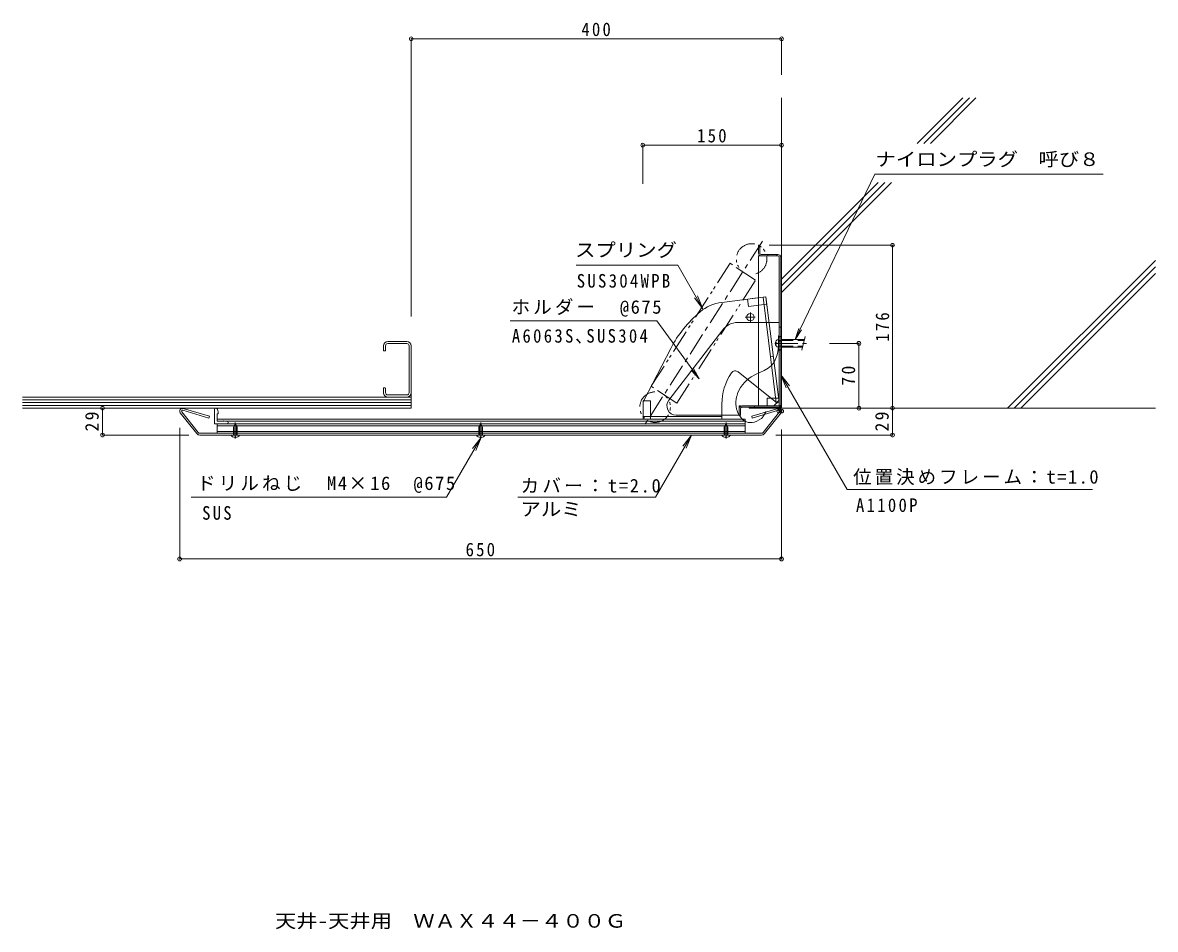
# Model space of a CAD drawing. Units: millimetres, scale not verified. Extents: x -642 to 581, y -677 to 302.
import ezdxf
from ezdxf.enums import TextEntityAlignment as Align

# ---------------------------------------------------------------- set-up
doc = ezdxf.new("R2010")
doc.units = ezdxf.units.MM
doc.header["$LTSCALE"] = 5
doc.header["$PDMODE"] = 32
doc.header["$PDSIZE"] = 4
for name, pattern in [('CHAIN1', [8, 5, -1, 1, -1]), ('CHAIN2', [12, 9, -1, 1, -1]), ('DASHED1', [1.8, 1.2, -0.6]), ('DASHED2', [3, 2, -1]), ('DASHED3', [4, 3, -1]), ('DOUBLE_CHAIN1', [8.8, 5, -1, 0.6, -0.6, 0.6, -1])]:
    doc.linetypes.add(name, pattern=pattern)
for name, color, linetype, lineweight in [('A-0', 6, 'Continuous', 5), ('A-1', 2, 'Continuous', 9), ('A-2', 6, 'Continuous', 5), ('A-4', 7, 'Continuous', 9), ('A-5', 7, 'Continuous', 9), ('A-6', 6, 'Continuous', 5), ('A-D', 2, 'Continuous', 9), ('A-E', 2, 'Continuous', 9), ('A-F', 2, 'Continuous', 9)]:
    doc.layers.add(name, color=color, linetype=linetype, lineweight=lineweight)
doc.layers.add('F-5_F-5ﾚｲﾔ', color=2, linetype='Continuous')
doc.styles.add('ＭＳ ゴシック', font='')
doc.styles.get('ＭＳ ゴシック').set_extended_font_data('MS Gothic')

msp = doc.modelspace()

# ---------------------------------------------------------------- linework, layer by layer
at = {"layer": 'A-0', "color": 2, "lineweight": 9}
msp.add_line((177.071, -112.03), (177.071, -2.454), dxfattribs=at)
at = {"layer": 'A-0'}
for p, q in [((-252.904, -46.642), (-252.904, -52.042)), ((-250.604, -46.642), (-250.604, -52.042)), ((-227.504, -42.042), (-248.304, -42.042)), ((-227.504, -44.342), (-248.304, -44.342)), ((-225.204, -97.442), (-225.204, -46.642)), ((-222.904, -46.642), (-222.904, -97.442)), ((-250.604, -52.042), (-252.904, -52.042)), ((-252.904, -92.042), (-251.304, -92.042)), ((-252.904, -92.042), (-252.904, -97.442)), ((-250.604, -97.442), (-250.604, -92.042)), ((-248.304, -99.742), (-227.504, -99.742)), ((-248.304, -102.042), (-227.504, -102.042))]:
    msp.add_line(p, q, dxfattribs=at)
for centre, radius, start, end in [((-248.304, -46.642), 4.6, 90, 180), ((-248.304, -46.642), 2.3, 90, 180), ((-227.504, -46.642), 4.6, 0, 90), ((-227.504, -46.642), 2.3, 0, 90), ((-248.304, -97.442), 4.6, 180, 270), ((-248.304, -97.442), 2.3, 180, 270), ((-227.504, -97.442), 2.3, 270, 0), ((-227.504, -97.442), 4.6, 270, 0)]:
    msp.add_arc(centre, radius, start, end, dxfattribs=at)
at = {"layer": 'A-1', "color": 5, "lineweight": 5}
for p, q in [((176.071, -110.03), (176.071, 48.97)), ((134.071, -113.03), (176.071, -113.03))]:
    msp.add_line(p, q, dxfattribs=at)
at = {"layer": 'A-1', "color": 6, "lineweight": 5}
for p, q in [((176.071, -113.03), (176.071, -25.23)), ((175.071, -114.03), (145.071, -114.03))]:
    msp.add_line(p, q, dxfattribs=at)
at = {"layer": 'A-1'}
for p, q in [((-433.546, -114.03), (-433.928, -114.03)), ((-432.429, -120.03), (-432.429, -128.03)), ((-431.228, -120.03), (-432.429, -120.03)), ((-432.109, -115.101), (-431.228, -118.054)), ((-431.228, -120.03), (-431.228, -118.054)), ((-434.929, -131.03), (-421.929, -131.03)), ((137.571, -131.03), (-433.429, -131.03)), ((137.571, -126.03), (-432.429, -126.03)), ((-425.429, -128.03), (-432.429, -128.03)), ((-425.429, -128.03), (-432.429, -128.03)), ((-432.429, -131.03), (-432.429, -141.03)), ((137.571, -133.03), (-432.429, -133.03)), ((-425.331, -127.765), (-425.528, -127.992)), ((-425.429, -127.853), (-425.429, -128.03)), ((-425.139, -127.675), (-424.429, -128.03)), ((-421.929, -128.03), (-424.429, -128.03)), ((137.65, -128.03), (-424.429, -128.03)), ((137.571, -126.03), (137.571, -141.03)), ((137.571, -139.03), (-432.429, -139.03))]:
    msp.add_line(p, q, dxfattribs=at)
for centre, radius, start, end in [((-433.928, -115.53), 1.5, 90, 180), ((-433.546, -115.53), 1.5, 16.60704, 90), ((-434.929, -130.53), 0.5, 180, 270), ((-425.229, -127.853), 0.2, 63.43495, 180), ((-421.929, -129.53), 1.5, 270, 90)]:
    msp.add_arc(centre, radius, start, end, dxfattribs=at)
at = {"layer": 'A-2'}
for p, q in [((-222.913, -114.03), (-222.913, -87.03)), ((-642.495, -102.03), (-222.913, -102.03)), ((-642.495, -105.03), (-222.913, -105.03)), ((-642.495, -108.03), (-222.913, -108.03)), ((-642.495, -111.03), (-222.913, -111.03)), ((-382.912, -114.03), (-354.077, -114.03)), ((-345.053, -114.03), (-222.913, -114.03))]:
    msp.add_line(p, q, dxfattribs=at)
at = {"layer": 'A-4'}
for p, q in [((-222.913, 284.825), (-222.913, -15.076)), ((177.071, 284.825), (-222.913, 284.825)), ((177.071, 284.825), (177.071, 245.916)), ((27.071, 170.007), (177.071, 170.007)), ((27.071, 170.007), (27.071, 128.369)), ((524.228, 138.52), (277.829, 138.52)), ((298.349, 61.97), (163.571, 61.97)), ((296.849, -114.03), (296.849, 61.97)), ((64.897, 40.509), (-44.749, 40.509)), ((92.095, -6.601), (82.964, 5.299)), ((159.984, 6.121), (112.359, 0.135)), ((42.491, -19.817), (-115.975, -19.817)), ((260.582, -44.03), (228.946, -44.03)), ((260.582, -114.03), (260.582, -44.03)), ((28.106, -105.555), (57.259, -49.586)), ((165.104, -58.668), (168.081, -58.294)), ((130.142, -74.892), (171.795, -108.22)), ((176.393, -78.127), (182.133, -91.985)), ((176.393, -78.127), (185.524, -90.027)), ((176.393, -78.127), (247.74, -201.703)), ((112.556, -123.03), (112.556, -109.64)), ((173.451, -103.007), (170.737, -103.486)), ((174.319, -107.931), (171.361, -108.453)), ((171.795, -108.22), (174.316, -107.904)), ((327.477, -114.03), (296.114, -114.03)), ((296.849, -143.03), (296.849, -114.03)), ((27.541, -123.03), (112.556, -123.03)), ((112.556, -123.03), (112.556, -126.03)), ((-472.929, -276.846), (-472.929, -135.223)), ((-147.493, -145.797), (-153.233, -159.655)), ((79.629, -143.169), (73.888, -157.028)), ((296.849, -143.03), (170.862, -143.03)), ((177.071, -276.846), (177.071, -137.129)), ((512.67, -201.703), (247.74, -201.703)), ((-184.627, -210.116), (-460.517, -210.116)), ((40.977, -210.116), (-107.718, -210.116)), ((177.071, -276.846), (-472.929, -276.846))]:
    msp.add_line(p, q, dxfattribs=at)
at = {"layer": 'A-4', "color": 5, "lineweight": 5}
for p, q in [((152.071, 61.97), (153.571, 61.97)), ((152.071, 53.47), (152.071, 61.97)), ((153.571, 53.47), (153.571, 61.97)), ((152.071, 50.47), (173.071, 50.47)), ((152.071, -111.53), (152.071, 50.47)), ((155.071, 51.97), (173.071, 51.97)), ((174.571, 48.97), (174.571, -111.53)), ((176.071, -37.03), (174.571, -37.03)), ((176.071, -51.03), (174.571, -51.03)), ((174.571, -103.03), (161.571, -103.03)), ((161.571, -111.53), (161.571, -103.03)), ((131.071, -121.53), (131.071, -114.53)), ((132.571, -121.53), (131.071, -121.53)), ((132.571, -121.53), (132.571, -114.53)), ((174.571, -111.53), (134.071, -111.53))]:
    msp.add_line(p, q, dxfattribs=at)
at = {"layer": 'A-4', "color": 3}
for p, q in [((140.141, 3.627), (141.138, -4.311)), ((159.984, 6.121), (145.102, 4.25)), ((161.231, -3.801), (159.984, 6.121)), ((141.138, -4.311), (160.982, -1.817)), ((129.439, -21.53), (174.571, -21.53)), ((174.571, -21.53), (174.571, -26.53)), ((55.232, -105.446), (113.567, -29.361)), ((174.571, -36.78), (176.071, -36.78)), ((174.571, -105.53), (174.571, -41.53)), ((176.071, -41.53), (174.571, -41.53)), ((174.571, -51.28), (176.071, -51.28)), ((35.541, -126.03), (35.541, -106.03)), ((174.571, -105.53), (168.571, -111.53)), ((-452.865, -140.275), (-470.711, -117.84)), ((-469.645, -116.259), (-441.271, -124.664)), ((63.167, -121.53), (131.071, -121.53)), ((131.071, -121.53), (131.071, -111.53)), ((132.821, -111.53), (131.071, -111.53)), ((132.821, -113.03), (132.821, -111.53)), ((147.821, -113.03), (132.821, -113.03)), ((173.787, -116.259), (145.414, -124.664)), ((147.821, -113.03), (147.821, -111.53)), ((168.571, -111.53), (147.821, -111.53)), ((157.008, -140.275), (174.854, -117.84)), ((-440.703, -122.746), (-441.294, -124.742)), ((144.846, -122.746), (145.414, -124.664)), ((-451.3, -143.03), (155.443, -143.03))]:
    msp.add_line(p, q, dxfattribs=at)
at = {"layer": 'A-4', "linetype": 'CHAIN2'}
for p, q in [((143.348, -20.933), (143.348, -10.693)), ((148.337, -15.755), (137.744, -15.755))]:
    msp.add_line(p, q, dxfattribs=at)
at = {"layer": 'A-4', "color": 6, "lineweight": 5}
for p, q in [((176.071, -28.03), (177.071, -28.03)), ((142.071, -114.03), (142.071, -113.03)), ((173.071, -114.03), (142.071, -114.03)), ((175.071, -113.03), (145.071, -113.03))]:
    msp.add_line(p, q, dxfattribs=at)
at = {"layer": 'A-4', "linetype": 'DASHED1'}
msp.add_line((27.541, -123.03), (112.556, -123.03), dxfattribs=at)
at = {"layer": 'A-4'}
for points in [[(64.897, 40.509), (92.095, -6.601), (86.355, 7.257)], [(173.771, -48.329), (173.436, -50.142), (172.826, -53.241), (172.127, -56.263), (171.282, -59.162), (170.236, -61.889), (168.931, -64.396), (168.033, -65.73), (166.265, -67.766), (162.573, -70.746), (158.281, -73.258), (153.635, -75.538), (148.88, -77.824), (144.263, -80.353), (141.745, -82.024), (140.034, -83.352), (137.311, -85.874), (134.888, -88.662), (132.781, -91.679), (131.008, -94.89), (129.585, -98.261), (128.927, -100.274), (128.526, -101.767), (128.006, -104.378), (127.719, -107.022), (127.687, -109.688), (127.931, -112.361), (128.47, -115.029), (128.927, -116.568), (129.54, -118.211), (130.881, -120.959), (132.558, -123.509), (134.541, -125.753), (136.803, -127.587), (139.316, -128.903), (140.876, -129.387), (142.392, -129.635), (145.092, -129.624), (147.818, -129.106), (150.471, -128.137)], [(-556.225, -114.03), (-556.225, -143.03), (-462.901, -143.03)], [(150.471, -128.137), (152.956, -126.774), (155.175, -125.073), (156.301, -123.955), (156.786, -123.398), (157.556, -122.399), (158.257, -121.359), (158.904, -120.288), (159.512, -119.193), (160.096, -118.084), (160.429, -117.437)], [(-184.627, -210.116), (-147.493, -145.797), (-156.624, -157.698)], [(40.977, -210.116), (79.629, -143.169), (70.497, -155.07)]]:
    msp.add_lwpolyline(points, dxfattribs=at)
at = {"layer": 'A-4', "color": 3}
for points in [[(176.071, -41.53), (176.071, -26.53), (174.571, -26.53)], [(27.541, -106.03), (27.541, -126.03), (37.541, -126.03)]]:
    msp.add_lwpolyline(points, dxfattribs=at)
at = {"layer": 'A-4'}
msp.add_circle((143.348, -15.755), 4, dxfattribs=at)
at = {"layer": 'A-4', "color": 5, "lineweight": 5}
for centre, radius, start, end in [((155.071, 53.47), 3, 180, 270), ((155.071, 53.47), 1.5, 180, 270), ((173.071, 48.97), 3, 0, 90), ((173.071, 48.97), 1.5, 0, 90), ((173.071, -110.03), 3, 270, 0), ((134.071, -114.53), 3, 90, 180), ((134.071, -114.53), 1.5, 90, 180)]:
    msp.add_arc(centre, radius, start, end, dxfattribs=at)
at = {"layer": 'A-4'}
for centre, radius, start, end in [((117.967, -44.486), 45, 97.16386, 129.95723), ((172.556, -109.64), 130, 129.95723, 152.48651), ((172.556, -109.64), 60, 145.88892, 180), ((127.018, -78.796), 5, 51.33529, 145.88892), ((32.541, -107.865), 5, 152.48651, 180), ((155.443, -139.03), 2, 270, 321.5), ((155.443, -139.03), 4, 270, 321.5)]:
    msp.add_arc(centre, radius, start, end, dxfattribs=at)
at = {"layer": 'A-4', "color": 3}
for centre, radius, start, end in [((129.439, -41.53), 20, 90, 142.52179), ((63.167, -111.53), 10, 142.52179, 270), ((-469.929, -117.218), 1, 73.5, 218.5), ((174.071, -117.218), 1, 321.5, 106.5), ((-451.3, -139.03), 4, 218.5, 270), ((-451.3, -139.03), 2, 218.5, 270), ((155.443, -139.03), 2, 270, 321.5), ((155.443, -139.03), 4, 270, 321.5)]:
    msp.add_arc(centre, radius, start, end, dxfattribs=at)
at = {"layer": 'A-4', "color": 6, "lineweight": 5}
for radius in [1, 2]:
    msp.add_arc((175.071, -112.03), radius, 270, 0, dxfattribs=at)
at = {"layer": 'A-4'}
for p in [(-222.913, 284.825), (177.071, 284.825), (27.071, 170.007), (177.071, 170.007), (296.849, 61.97), (260.582, -44.03), (-556.225, -114.03), (177.071, -117.218), (260.582, -114.03), (296.849, -114.03), (-556.225, -143.03), (296.849, -143.03), (-472.929, -276.846), (177.071, -276.846)]:
    msp.add_point(p, dxfattribs=at)
at = {"layer": 'A-4', "color": 3}
msp.add_point((177.087, -117.218), dxfattribs=at)
at = {"layer": 'A-5', "linetype": 'CHAIN1'}
msp.add_line((156.511, 66.481), (29.428, -131.628), dxfattribs=at)
at = {"layer": 'A-5', "linetype": 'DOUBLE_CHAIN1'}
for q in [(148.98, 24.187), (36.279, -90.394)]:
    msp.add_line((63.773, -108.644), q, dxfattribs=at)
at = {"layer": 'A-5'}
for p, q in [((191.841, -39.809), (195.754, -27.937)), ((87.999, -82.156), (79.374, -73.109))]:
    msp.add_line(p, q, dxfattribs=at)
at = {"layer": 'A-5', "color": 3}
for p, q in [((-454.431, -141.52), (-472.276, -119.085)), ((-469.076, -114.341), (-440.703, -122.746)), ((173.219, -114.341), (144.846, -122.746)), ((158.574, -141.52), (176.419, -119.085))]:
    msp.add_line(p, q, dxfattribs=at)
at = {"layer": 'A-5'}
for points in [[(277.829, 138.52), (191.841, -39.809), (198.694, -29.355)], [(42.491, -19.817), (87.999, -82.156), (82.01, -71.185)]]:
    msp.add_lwpolyline(points, dxfattribs=at)
at = {"layer": 'A-5', "linetype": 'DOUBLE_CHAIN1'}
msp.add_lwpolyline([(148.98, 24.187), (121.486, 42.437), (36.279, -90.394)], dxfattribs=at)
for centre, start, end in [((144.711, 47.067), 285.865, 236.42482), ((40.44, -112.949), 90.83009, 58.36547)]:
    msp.add_arc(centre, 16.5, start, end, dxfattribs=at)
at = {"layer": 'A-5', "color": 3}
for centre, start, end in [((-469.929, -117.218), 73.5, 218.5), ((174.071, -117.218), 321.5, 106.5)]:
    msp.add_arc(centre, 3, start, end, dxfattribs=at)
at = {"layer": 'A-6'}
for p, q in [((177.071, 220.916), (177.071, -114.03)), ((323.607, 171.721), (372.802, 220.916)), ((330.678, 171.721), (379.873, 220.916)), ((337.749, 171.721), (386.944, 220.916)), ((177.071, 11.044), (295.585, 129.557)), ((177.071, 18.115), (288.514, 129.557)), ((177.071, 25.186), (281.443, 129.557)), ((421.077, -114.03), (580.637, 45.53)), ((428.148, -114.03), (580.637, 38.459)), ((435.219, -114.03), (580.637, 31.388)), ((-222.913, -114.03), (-642.495, -114.03)), ((177.087, -114.03), (580.637, -114.03))]:
    msp.add_line(p, q, dxfattribs=at)
msp.add_point((174.071, -117.218), dxfattribs=at)
at = {"layer": 'A-D'}
for p, q in [((-435.429, -130.53), (-435.429, -115.53)), ((137.571, -131.03), (125.072, -131.03)), ((-433.429, -141.03), (-233.724, -141.03)), ((-414.929, -137.33), (-414.929, -136.948)), ((-229.724, -141.03), (133.441, -141.03))]:
    msp.add_line(p, q, dxfattribs=at)
at = {"layer": 'A-E'}
for p, q in [((-412.929, -131.03), (-414.929, -134.494)), ((-414.929, -139.997), (-414.929, -134.494)), ((-414.329, -143.03), (-414.329, -133.455)), ((-412.929, -131.03), (-410.929, -134.494)), ((-411.528, -143.03), (-411.528, -133.455)), ((-410.929, -143.03), (-410.929, -134.494)), ((-147.787, -131.03), (-149.787, -134.494)), ((-149.787, -143.03), (-149.787, -134.494)), ((-149.187, -143.03), (-149.187, -133.455)), ((-147.787, -131.03), (-145.787, -134.494)), ((-146.387, -143.03), (-146.387, -133.455)), ((-145.787, -139.997), (-145.787, -134.494)), ((117.071, -131.03), (115.071, -134.494)), ((115.071, -143.03), (115.071, -134.494)), ((115.671, -143.03), (115.671, -133.455)), ((117.071, -131.03), (119.072, -134.494)), ((118.471, -143.03), (118.471, -133.455)), ((119.072, -139.997), (119.072, -134.494)), ((-408.228, -143.03), (-417.629, -143.03)), ((-417.629, -143.319), (-417.629, -143.03)), ((-408.228, -143.319), (-417.629, -143.319)), ((-414.929, -143.03), (-414.929, -139.997)), ((-412.428, -145.11), (-413.428, -145.11)), ((-413.428, -145.51), (-413.428, -145.11)), ((-412.428, -145.51), (-412.428, -145.11)), ((-408.228, -143.319), (-408.228, -143.03)), ((-152.487, -143.03), (-143.087, -143.03)), ((-152.487, -143.319), (-152.487, -143.03)), ((-152.487, -143.319), (-143.087, -143.319)), ((-148.287, -145.11), (-147.287, -145.11)), ((-148.287, -145.51), (-148.287, -145.11)), ((-147.287, -145.51), (-147.287, -145.11)), ((-145.787, -143.03), (-145.787, -139.997)), ((-143.087, -143.319), (-143.087, -143.03)), ((112.371, -143.03), (121.772, -143.03)), ((112.371, -143.319), (112.371, -143.03)), ((112.371, -143.319), (121.772, -143.319)), ((116.571, -145.11), (117.571, -145.11)), ((116.571, -145.51), (116.571, -145.11)), ((117.571, -145.51), (117.571, -145.11)), ((119.072, -143.03), (119.072, -139.997)), ((121.772, -143.319), (121.772, -143.03))]:
    msp.add_line(p, q, dxfattribs=at)
at = {"layer": 'A-E', "linetype": 'CHAIN1'}
for p, q in [((-412.929, -146.936), (-412.929, -129.409)), ((-147.787, -146.936), (-147.787, -129.409)), ((117.071, -146.936), (117.071, -129.409))]:
    msp.add_line(p, q, dxfattribs=at)
at = {"layer": 'A-E', "color": 3}
for p, q in [((-451.3, -141.03), (-433.429, -141.03)), ((-433.429, -141.03), (155.443, -141.03))]:
    msp.add_line(p, q, dxfattribs=at)
at = {"layer": 'A-E'}
for centre, start, end in [((-412.928, -139.43), 219.60199, 265.29854), ((-412.928, -139.43), 274.70192, 320.39801), ((-147.787, -139.43), 219.60199, 265.29808), ((-147.787, -139.43), 274.70146, 320.39801), ((117.071, -139.43), 219.60199, 265.29808), ((117.071, -139.43), 274.70146, 320.39801)]:
    msp.add_arc(centre, 6.1, start, end, dxfattribs=at)
at = {"layer": 'A-F', "color": 5, "linetype": 'DASHED2', "lineweight": 5}
for p, q in [((162.071, 51.97), (162.071, 50.47)), ((172.071, 51.97), (172.071, 50.47))]:
    msp.add_line(p, q, dxfattribs=at)
at = {"layer": 'A-F', "color": 7}
for p, q in [((157.008, 5.747), (171.343, -108.306)), ((159.984, 6.121), (174.319, -107.931)), ((176.071, -39.03), (177.071, -39.03)), ((177.071, -49.03), (176.071, -49.03))]:
    msp.add_line(p, q, dxfattribs=at)
at = {"layer": 'A-F'}
for p, q in [((173.571, -36.03), (174.571, -36.03)), ((173.571, -36.03), (173.571, -52.03)), ((199.022, -51.53), (202.605, -36.53)), ((171.771, -43.53), (170.271, -43.53)), ((170.271, -44.53), (171.771, -44.53)), ((171.771, -44.53), (171.771, -43.53)), ((177.071, -40.03), (201.769, -40.03)), ((177.071, -48.03), (199.858, -48.03)), ((173.571, -52.03), (174.571, -52.03))]:
    msp.add_line(p, q, dxfattribs=at)
at = {"layer": 'A-F', "color": 5, "lineweight": 5}
msp.add_line((177.071, -110.03), (177.071, -29.03), dxfattribs=at)
at = {"layer": 'A-F', "linetype": 'CHAIN1'}
msp.add_line((169.571, -44.03), (203.946, -44.03), dxfattribs=at)
at = {"layer": 'A-F', "linetype": 'DASHED3'}
for p, q in [((174.571, -41.03), (201.53, -41.03)), ((174.571, -47.03), (200.097, -47.03))]:
    msp.add_line(p, q, dxfattribs=at)
at = {"layer": 'A-F', "color": 3}
msp.add_line((35.541, -106.03), (27.541, -106.03), dxfattribs=at)
at = {"layer": 'A-F'}
msp.add_arc((174.721, -44.03), 4.45, 104.97673, 255.02335, dxfattribs=at)

# ---------------------------------------------------------------- texts
at = {"layer": 'A-4', "color": 2, "style": 'ＭＳ ゴシック', "width": 1.1}
for s, p in [('ナイロンプラグ\u3000呼び８', (278.385, 143.093)), ('スプリング', (-45.946, 45.082)), ('アルミ', (-104.866, -234.689))]:
    msp.add_text(s, height=14.66, dxfattribs=at).set_placement(p, align=Align.BOTTOM_LEFT)
at = {"layer": 'A-4', "color": 2, "char_height": 14.66, "attachment_point": 7, "style": 'ＭＳ ゴシック'}
for s, insert in [('\\T1.27;\\W0.9;400', (-39.171, 287.529)), ('\\T1.27;\\W0.9;150', (85.821, 172.711)), ('\\T1.28;\\W0.9;SUS304WPB', (-44.148, 15.935)), ('\\T1.17;ホルダー\u3000@675', (-114.602, -15.244)), ('\\T1.28;\\W0.9;A6063S､SUS304', (-114.249, -44.391)), ('\\T1.16;位置決めフレーム：t=1.0', (254.327, -197.13)), ('\\T1.17;ドリルねじ\u3000M4×16\u3000@675', (-454.22, -205.542)), ('\\T1.18;カバー：t=2.0', (-104.866, -205.542)), ('\\T1.27;\\W0.9;SUS', (-448.667, -234.689)), ('\\T1.28;\\W0.9;A1100P', (257.362, -226.277)), ('\\T1.27;\\W0.9;650', (-164.179, -274.142))]:
    msp.add_mtext(s, dxfattribs=dict(at, insert=insert))
at = {"layer": 'A-4', "color": 2, "char_height": 14.66, "attachment_point": 7, "rotation": 90, "style": 'ＭＳ ゴシック'}
for s, insert in [('\\T1.27;\\W0.9;176', (293.404, -42.28)), ('\\T1.27;\\W0.95;70', (256.637, -89.655)), ('\\T1.27;\\W0.95;29', (-560.17, -139.155)), ('\\T1.27;\\W0.95;29', (292.904, -139.155))]:
    msp.add_mtext(s, dxfattribs=dict(at, insert=insert))
at = {"layer": 'F-5_F-5ﾚｲﾔ', "style": 'ＭＳ ゴシック', "width": 1.15}
msp.add_text('天井-天井用\u3000ＷＡＸ４４－４００Ｇ', height=14.66, dxfattribs=at).set_placement((-370.105, -679.346), align=Align.BOTTOM_LEFT)

doc.saveas('drawing.dxf')
